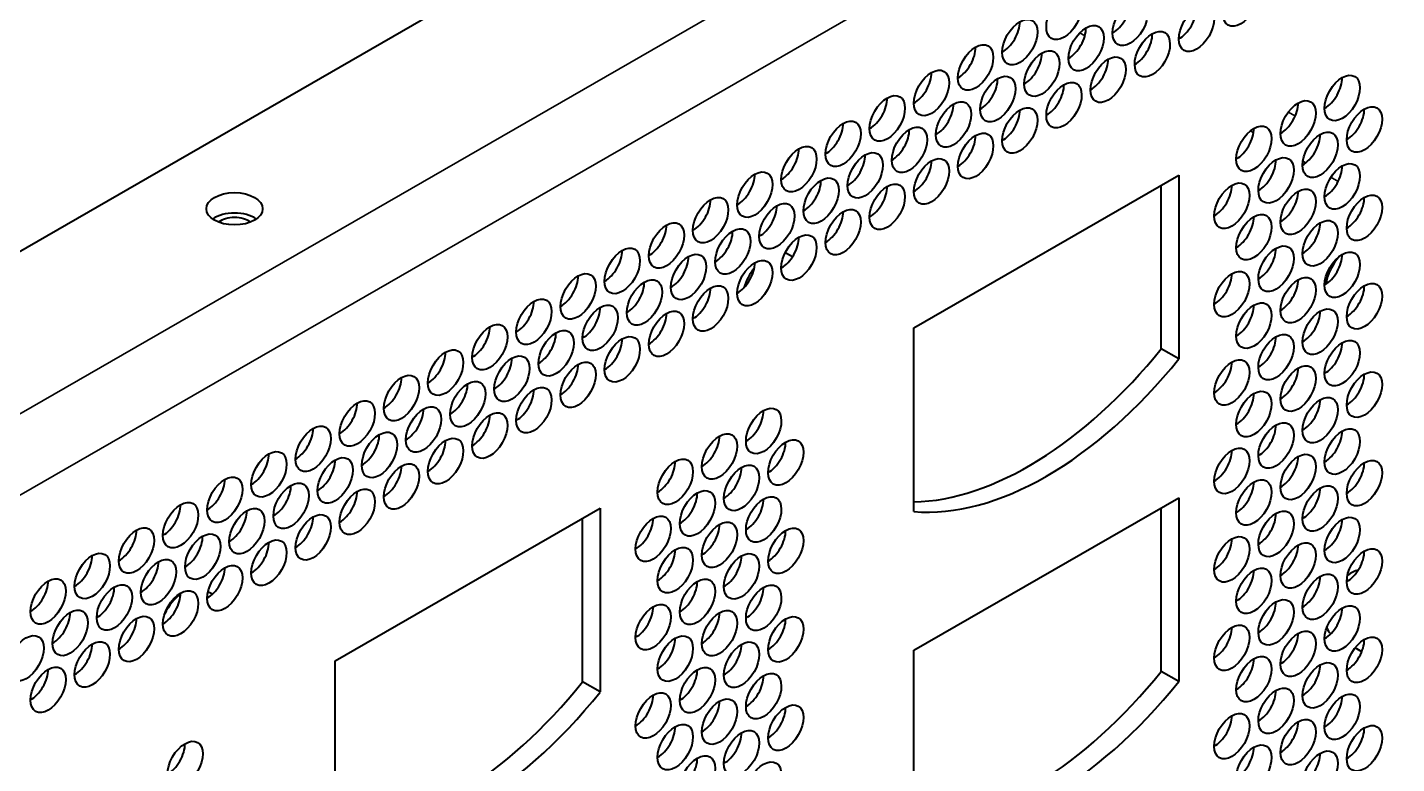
# Model space of a CAD drawing. Header units: millimetres. Extents: x 0 to 2378, y 0 to 1682.
# Drawn here: x 2077.6 to 2150.6, y 1287.5 to 1326.8 of the extents above; entities that cross this region are included whole.
import ezdxf

# ---------------------------------------------------------------- set-up
doc = ezdxf.new("R2010")
doc.units = ezdxf.units.MM
doc.header["$LTSCALE"] = 2
doc.layers.add('가시적인 것(ISO)', color=3, linetype='Continuous', lineweight=40)
doc.layers.add('가시적인 좁은 것(ISO)', color=3, linetype='Continuous', lineweight=35)

msp = doc.modelspace()

# ---------------------------------------------------------------- linework, layer by layer
at = {"layer": '가시적인 것(ISO)'}
for p, q in [((2011.97, 1277.282), (2218.997, 1396.502)), ((2124.865, 1310.724), (2139.007, 1318.868)), ((2138.064, 1309.601), (2138.064, 1318.325)), ((2139.007, 1318.868), (2139.007, 1309.058)), ((2118.388, 1314.505), (2118.068, 1314.689)), ((2147.967, 1311.325), (2147.963, 1311.327)), ((2124.865, 1300.914), (2124.865, 1310.724)), ((2139.007, 1309.058), (2138.064, 1309.601)), ((2124.865, 1293.501), (2139.007, 1301.645)), ((2139.007, 1301.645), (2139.007, 1291.835)), ((2093.988, 1292.943), (2108.13, 1301.087)), ((2108.13, 1301.087), (2108.13, 1291.277)), ((2138.064, 1292.378), (2138.064, 1301.102)), ((2107.187, 1291.82), (2107.187, 1300.544)), ((2087.441, 1296.492), (2087.196, 1296.633)), ((2124.865, 1283.691), (2124.865, 1293.501)), ((2148.766, 1293.423), (2148.409, 1293.629)), ((2093.988, 1283.133), (2093.988, 1292.943)), ((2139.007, 1291.835), (2138.064, 1292.378)), ((2108.13, 1291.277), (2107.187, 1291.82))]:
    msp.add_line(p, q, dxfattribs=at)
for centre, major_axis, ratio in [((2142.306, 1328.039), (0.665, 1.155), 0.578093), ((2132.878, 1327.33), (0.665, 1.155), 0.578093), ((2136.414, 1327.006), (0.665, 1.155), 0.578093), ((2139.949, 1326.682), (0.665, 1.155), 0.578093), ((2130.521, 1325.973), (0.665, 1.155), 0.578093), ((2134.057, 1325.649), (0.665, 1.155), 0.578093), ((2137.592, 1325.325), (0.665, 1.155), 0.578093), ((2128.164, 1324.615), (0.665, 1.155), 0.578093), ((2131.7, 1324.291), (0.665, 1.155), 0.578093), ((2135.235, 1323.967), (0.665, 1.155), 0.578093), ((2125.807, 1323.258), (0.665, 1.155), 0.578093), ((2129.343, 1322.934), (0.665, 1.155), 0.578093), ((2147.728, 1322.991), (0.665, 1.155), 0.578093), ((2123.45, 1321.901), (0.665, 1.155), 0.578093), ((2132.878, 1322.61), (0.665, 1.155), 0.578093), ((2126.986, 1321.577), (0.665, 1.155), 0.578093), ((2130.521, 1321.253), (0.665, 1.155), 0.578093), ((2145.371, 1321.634), (0.665, 1.155), 0.578093), ((2148.906, 1321.31), (0.665, 1.155), 0.578093), ((2121.093, 1320.543), (0.665, 1.155), 0.578093), ((2124.629, 1320.219), (0.665, 1.155), 0.578093), ((2128.164, 1319.895), (0.665, 1.155), 0.578093), ((2143.014, 1320.276), (0.665, 1.155), 0.578093), ((2146.549, 1319.952), (0.665, 1.155), 0.578093), ((2118.736, 1319.186), (0.665, 1.155), 0.578093), ((2122.272, 1318.862), (0.665, 1.155), 0.578093), ((2125.807, 1318.538), (0.665, 1.155), 0.578093), ((2144.192, 1318.595), (0.665, 1.155), 0.578093), ((2147.728, 1318.271), (0.665, 1.155), 0.578093), ((2116.379, 1317.829), (0.665, 1.155), 0.578093), ((2119.915, 1317.505), (0.665, 1.155), 0.578093), ((2123.45, 1317.181), (0.665, 1.155), 0.578093), ((2141.835, 1317.238), (0.665, 1.155), 0.578093), ((2145.371, 1316.914), (0.665, 1.155), 0.578093), ((2088.613, 1317.075), (1.5, 0), 0.575862), ((2114.022, 1316.471), (0.665, 1.155), 0.578093), ((2117.558, 1316.147), (0.665, 1.155), 0.578093), ((2148.906, 1316.59), (0.665, 1.155), 0.578093), ((2121.093, 1315.823), (0.665, 1.155), 0.578093), ((2143.014, 1315.556), (0.665, 1.155), 0.578093), ((2111.665, 1315.114), (0.665, 1.155), 0.578093), ((2115.201, 1314.79), (0.665, 1.155), 0.578093), ((2146.549, 1315.232), (0.665, 1.155), 0.578093), ((2118.736, 1314.466), (0.665, 1.155), 0.578093), ((2144.192, 1313.875), (0.665, 1.155), 0.578093), ((2109.308, 1313.757), (0.665, 1.155), 0.578093), ((2112.844, 1313.433), (0.665, 1.155), 0.578093), ((2147.728, 1313.551), (0.665, 1.155), 0.578093), ((2106.951, 1312.399), (0.665, 1.155), 0.578093), ((2116.379, 1313.109), (0.665, 1.155), 0.578093), ((2141.835, 1312.518), (0.665, 1.155), 0.578093), ((2110.487, 1312.075), (0.665, 1.155), 0.578093), ((2114.022, 1311.751), (0.665, 1.155), 0.578093), ((2145.371, 1312.194), (0.665, 1.155), 0.578093), ((2148.906, 1311.87), (0.665, 1.155), 0.578093), ((2104.594, 1311.042), (0.665, 1.155), 0.578093), ((2108.13, 1310.718), (0.665, 1.155), 0.578093), ((2111.665, 1310.394), (0.665, 1.155), 0.578093), ((2143.014, 1310.836), (0.665, 1.155), 0.578093), ((2146.549, 1310.512), (0.665, 1.155), 0.578093), ((2102.237, 1309.685), (0.665, 1.155), 0.578093), ((2105.773, 1309.361), (0.665, 1.155), 0.578093), ((2109.308, 1309.037), (0.665, 1.155), 0.578093), ((2144.192, 1309.155), (0.665, 1.155), 0.578093), ((2147.728, 1308.831), (0.665, 1.155), 0.578093), ((2099.88, 1308.327), (0.665, 1.155), 0.578093), ((2103.416, 1308.003), (0.665, 1.155), 0.578093), ((2106.951, 1307.679), (0.665, 1.155), 0.578093), ((2141.835, 1307.798), (0.665, 1.155), 0.578093), ((2145.371, 1307.474), (0.665, 1.155), 0.578093), ((2097.523, 1306.97), (0.665, 1.155), 0.578093), ((2101.059, 1306.646), (0.665, 1.155), 0.578093), ((2148.906, 1307.15), (0.665, 1.155), 0.578093), ((2104.594, 1306.322), (0.665, 1.155), 0.578093), ((2143.014, 1306.116), (0.665, 1.155), 0.578093), ((2095.166, 1305.613), (0.665, 1.155), 0.578093), ((2098.702, 1305.289), (0.665, 1.155), 0.578093), ((2116.851, 1305.21), (0.665, 1.155), 0.578093), ((2146.549, 1305.792), (0.665, 1.155), 0.578093), ((2102.237, 1304.965), (0.665, 1.155), 0.578093), ((2144.192, 1304.435), (0.665, 1.155), 0.578093), ((2092.809, 1304.255), (0.665, 1.155), 0.578093), ((2096.345, 1303.931), (0.665, 1.155), 0.578093), ((2114.494, 1303.853), (0.665, 1.155), 0.578093), ((2147.728, 1304.111), (0.665, 1.155), 0.578093), ((2090.452, 1302.898), (0.665, 1.155), 0.578093), ((2099.88, 1303.607), (0.665, 1.155), 0.578093), ((2118.029, 1303.529), (0.665, 1.155), 0.578093), ((2141.835, 1303.078), (0.665, 1.155), 0.578093), ((2093.988, 1302.574), (0.665, 1.155), 0.578093), ((2097.523, 1302.25), (0.665, 1.155), 0.578093), ((2112.137, 1302.495), (0.665, 1.155), 0.578093), ((2115.672, 1302.171), (0.665, 1.155), 0.578093), ((2145.371, 1302.754), (0.665, 1.155), 0.578093), ((2148.906, 1302.43), (0.665, 1.155), 0.578093), ((2088.095, 1301.541), (0.665, 1.155), 0.578093), ((2091.63, 1301.217), (0.665, 1.155), 0.578093), ((2095.166, 1300.893), (0.665, 1.155), 0.578093), ((2113.315, 1300.814), (0.665, 1.155), 0.578093), ((2143.014, 1301.396), (0.665, 1.155), 0.578093), ((2146.549, 1301.072), (0.665, 1.155), 0.578093), ((2085.738, 1300.184), (0.665, 1.155), 0.578093), ((2116.851, 1300.49), (0.665, 1.155), 0.578093), ((2089.273, 1299.86), (0.665, 1.155), 0.578093), ((2092.809, 1299.535), (0.665, 1.155), 0.578093), ((2110.958, 1299.457), (0.665, 1.155), 0.578093), ((2144.192, 1299.715), (0.665, 1.155), 0.578093), ((2147.728, 1299.391), (0.665, 1.155), 0.578093), ((2083.381, 1298.826), (0.665, 1.155), 0.578093), ((2114.494, 1299.133), (0.665, 1.155), 0.578093), ((2118.029, 1298.809), (0.665, 1.155), 0.578093), ((2086.916, 1298.502), (0.665, 1.155), 0.578093), ((2090.452, 1298.178), (0.665, 1.155), 0.578093), ((2141.835, 1298.358), (0.665, 1.155), 0.578093), ((2145.371, 1298.034), (0.665, 1.155), 0.578093), ((2081.024, 1297.469), (0.665, 1.155), 0.578093), ((2084.559, 1297.145), (0.665, 1.155), 0.578093), ((2112.137, 1297.776), (0.665, 1.155), 0.578093), ((2115.672, 1297.452), (0.665, 1.155), 0.578093), ((2148.906, 1297.71), (0.665, 1.155), 0.578093), ((2088.095, 1296.821), (0.665, 1.155), 0.578093), ((2143.014, 1296.677), (0.665, 1.155), 0.578093), ((2146.549, 1296.353), (0.665, 1.155), 0.578093), ((2078.667, 1296.112), (0.665, 1.155), 0.578093), ((2082.202, 1295.788), (0.665, 1.155), 0.578093), ((2113.315, 1296.094), (0.665, 1.155), 0.578093), ((2116.851, 1295.77), (0.665, 1.155), 0.578093), ((2085.738, 1295.464), (0.665, 1.155), 0.578093), ((2144.192, 1294.995), (0.665, 1.155), 0.578093), ((2079.845, 1294.43), (0.665, 1.155), 0.578093), ((2110.958, 1294.737), (0.665, 1.155), 0.578093), ((2114.494, 1294.413), (0.665, 1.155), 0.578093), ((2147.728, 1294.671), (0.665, 1.155), 0.578093), ((2083.381, 1294.106), (0.665, 1.155), 0.578093), ((2118.029, 1294.089), (0.665, 1.155), 0.578093), ((2141.835, 1293.638), (0.665, 1.155), 0.578093), ((2077.488, 1293.073), (0.665, 1.155), 0.578093), ((2081.024, 1292.749), (0.665, 1.155), 0.578093), ((2112.137, 1293.056), (0.665, 1.155), 0.578093), ((2115.672, 1292.732), (0.665, 1.155), 0.578093), ((2145.371, 1293.314), (0.665, 1.155), 0.578093), ((2148.906, 1292.99), (0.665, 1.155), 0.578093), ((2143.014, 1291.957), (0.665, 1.155), 0.578093), ((2078.667, 1291.392), (0.665, 1.155), 0.578093), ((2113.315, 1291.374), (0.665, 1.155), 0.578093), ((2146.549, 1291.633), (0.665, 1.155), 0.578093), ((2116.851, 1291.05), (0.665, 1.155), 0.578093), ((2110.958, 1290.017), (0.665, 1.155), 0.578093), ((2144.192, 1290.275), (0.665, 1.155), 0.578093), ((2147.728, 1289.951), (0.665, 1.155), 0.578093), ((2114.494, 1289.693), (0.665, 1.155), 0.578093), ((2118.029, 1289.369), (0.665, 1.155), 0.578093), ((2112.137, 1288.336), (0.665, 1.155), 0.578093), ((2141.835, 1288.918), (0.665, 1.155), 0.578093), ((2145.371, 1288.594), (0.665, 1.155), 0.578093), ((2115.672, 1288.012), (0.665, 1.155), 0.578093), ((2148.906, 1288.27), (0.665, 1.155), 0.578093), ((2085.974, 1287.429), (0.665, 1.155), 0.578093), ((2143.014, 1287.237), (0.665, 1.155), 0.578093), ((2146.549, 1286.913), (0.665, 1.155), 0.578093), ((2113.315, 1286.654), (0.665, 1.155), 0.578093), ((2116.851, 1286.33), (0.665, 1.155), 0.578093)]:
    msp.add_ellipse(centre, major_axis=major_axis, ratio=ratio, dxfattribs=at)
for centre, major_axis, ratio, start_param, end_param in [((2135.471, 1327.549), (0.665, 1.155), 0.578093, 3.925065, 5.499713), ((2139.007, 1327.225), (0.665, 1.155), 0.578093, 3.925065, 5.499713), ((2129.579, 1326.515), (0.665, 1.155), 0.578093, 3.925065, 5.499713), ((2133.114, 1326.191), (0.665, 1.155), 0.578093, 3.925065, 5.499713), ((2136.65, 1325.867), (0.665, 1.155), 0.578093, 3.925065, 5.499713), ((2127.222, 1325.158), (0.665, 1.155), 0.578093, 3.925065, 5.499713), ((2130.757, 1324.834), (0.665, 1.155), 0.578093, 3.925065, 5.499713), ((2134.293, 1324.51), (0.665, 1.155), 0.578093, 3.925065, 5.499713), ((2124.865, 1323.801), (0.665, 1.155), 0.578093, 3.925065, 5.499713), ((2128.4, 1323.477), (0.665, 1.155), 0.578093, 3.925065, 5.499713), ((2146.785, 1323.534), (0.665, 1.155), 0.578093, 3.925065, 5.499713), ((2131.936, 1323.153), (0.665, 1.155), 0.578093, 3.925065, 5.499713), ((2122.507, 1322.444), (0.665, 1.155), 0.578093, 3.925065, 5.499713), ((2126.043, 1322.12), (0.665, 1.155), 0.578093, 3.925065, 5.499713), ((2144.428, 1322.177), (0.665, 1.155), 0.578093, 3.925065, 5.499713), ((2129.579, 1321.796), (0.665, 1.155), 0.578093, 3.925065, 5.499713), ((2147.963, 1321.853), (0.665, 1.155), 0.578093, 3.925065, 5.499713), ((2120.15, 1321.086), (0.665, 1.155), 0.578093, 3.925065, 5.499713), ((2123.686, 1320.762), (0.665, 1.155), 0.578093, 3.925065, 5.499713), ((2142.071, 1320.819), (0.665, 1.155), 0.578093, 3.925065, 5.499713), ((2127.222, 1320.438), (0.665, 1.155), 0.578093, 3.925065, 5.499713), ((2145.606, 1320.495), (0.665, 1.155), 0.578093, 3.925065, 5.499713), ((2117.793, 1319.729), (0.665, 1.155), 0.578093, 3.925065, 5.499713), ((2121.329, 1319.405), (0.665, 1.155), 0.578093, 3.925065, 5.499713), ((2124.865, 1319.081), (0.665, 1.155), 0.578093, 3.925065, 5.499713), ((2143.249, 1319.138), (0.665, 1.155), 0.578093, 3.925065, 5.499713), ((2115.436, 1318.372), (0.665, 1.155), 0.578093, 3.925065, 5.499713), ((2146.785, 1318.814), (0.665, 1.155), 0.578093, 3.925065, 5.499713), ((2118.972, 1318.048), (0.665, 1.155), 0.578093, 3.925065, 5.499713), ((2122.507, 1317.724), (0.665, 1.155), 0.578093, 3.925065, 5.499713), ((2140.892, 1317.781), (0.665, 1.155), 0.578093, 3.925065, 5.499713), ((2113.079, 1317.014), (0.665, 1.155), 0.578093, 3.925065, 5.499713), ((2144.428, 1317.457), (0.665, 1.155), 0.578093, 3.925065, 5.499713), ((2147.963, 1317.133), (0.665, 1.155), 0.578093, 3.925065, 5.499713), ((2088.613, 1315.985), (-1.5, 0), 0.575862, 3.824402, 5.600376), ((2116.615, 1316.69), (0.665, 1.155), 0.578093, 3.925065, 5.499713), ((2120.15, 1316.366), (0.665, 1.155), 0.578093, 3.925065, 5.499713), ((2088.613, 1315.985), (1.081, 0), 0.575862, 0.657711, 2.483882), ((2110.722, 1315.657), (0.665, 1.155), 0.578093, 3.925065, 5.499713), ((2142.071, 1316.099), (0.665, 1.155), 0.578093, 3.925065, 5.499713), ((2145.606, 1315.775), (0.665, 1.155), 0.578093, 3.925065, 5.499713), ((2114.258, 1315.333), (0.665, 1.155), 0.578093, 3.925065, 5.499713), ((2117.793, 1315.009), (0.665, 1.155), 0.578093, 3.925065, 5.499713), ((2108.365, 1314.3), (0.665, 1.155), 0.578093, 3.925065, 5.499713), ((2111.901, 1313.976), (0.665, 1.155), 0.578093, 3.925065, 5.499713), ((2117.086, 1312.985), (0.981, 1.704), 0.578093, 0, 0.066635), ((2143.249, 1314.418), (0.665, 1.155), 0.578093, 3.925065, 5.499713), ((2146.785, 1314.094), (0.665, 1.155), 0.578093, 3.925065, 5.499713), ((2148.199, 1313.46), (-0.981, -1.704), 0.578093, 4.388111, 5.269892), ((2115.436, 1313.652), (0.665, 1.155), 0.578093, 3.925065, 5.499713), ((2117.086, 1312.985), (-0.981, -1.704), 0.578093, 4.479633, 5.105736), ((2106.008, 1312.942), (0.665, 1.155), 0.578093, 3.925065, 5.499713), ((2109.544, 1312.618), (0.665, 1.155), 0.578093, 3.925065, 5.499713), ((2140.892, 1313.061), (0.665, 1.155), 0.578093, 3.925065, 5.499713), ((2144.428, 1312.737), (0.665, 1.155), 0.578093, 3.925065, 5.499713), ((2113.079, 1312.294), (0.665, 1.155), 0.578093, 3.925065, 5.499713), ((2147.963, 1312.413), (0.665, 1.155), 0.578093, 3.925065, 5.499713), ((2103.651, 1311.585), (0.665, 1.155), 0.578093, 3.925065, 5.499713), ((2107.187, 1311.261), (0.665, 1.155), 0.578093, 3.925065, 5.499713), ((2142.071, 1311.379), (0.665, 1.155), 0.578093, 3.925065, 5.499713), ((2145.606, 1311.055), (0.665, 1.155), 0.578093, 3.925065, 5.499713), ((2110.722, 1310.937), (0.665, 1.155), 0.578093, 3.925065, 5.499713), ((2101.294, 1310.228), (0.665, 1.155), 0.578093, 3.925065, 5.499713), ((2104.83, 1309.904), (0.665, 1.155), 0.578093, 3.925065, 5.499713), ((2108.365, 1309.58), (0.665, 1.155), 0.578093, 3.925065, 5.499713), ((2143.249, 1309.698), (0.665, 1.155), 0.578093, 3.925065, 5.499713), ((2098.937, 1308.87), (0.665, 1.155), 0.578093, 3.925065, 5.499713), ((2130.993, 1319.689), (-9.981, -17.332), 0.578093, 0.335276, 1.307063), ((2146.785, 1309.374), (0.665, 1.155), 0.578093, 3.925065, 5.499713), ((2102.473, 1308.546), (0.665, 1.155), 0.578093, 3.925065, 5.499713), ((2106.008, 1308.222), (0.665, 1.155), 0.578093, 3.925065, 5.499713), ((2131.936, 1319.146), (-9.981, -17.332), 0.578093, 0.259866, 1.307063), ((2140.892, 1308.341), (0.665, 1.155), 0.578093, 3.925065, 5.499713), ((2096.58, 1307.513), (0.665, 1.155), 0.578093, 3.925065, 5.499713), ((2144.428, 1308.017), (0.665, 1.155), 0.578093, 3.925065, 5.499713), ((2147.963, 1307.693), (0.665, 1.155), 0.578093, 3.925065, 5.499713), ((2100.116, 1307.189), (0.665, 1.155), 0.578093, 3.925065, 5.499713), ((2103.651, 1306.865), (0.665, 1.155), 0.578093, 3.925065, 5.499713), ((2142.071, 1306.659), (0.665, 1.155), 0.578093, 3.925065, 5.499713), ((2094.223, 1306.156), (0.665, 1.155), 0.578093, 3.925065, 5.499713), ((2145.606, 1306.335), (0.665, 1.155), 0.578093, 3.925065, 5.499713), ((2097.759, 1305.832), (0.665, 1.155), 0.578093, 3.925065, 5.499713), ((2101.294, 1305.508), (0.665, 1.155), 0.578093, 3.925065, 5.499713), ((2115.908, 1305.753), (0.665, 1.155), 0.578093, 3.925065, 5.499713), ((2091.866, 1304.798), (0.665, 1.155), 0.578093, 3.925065, 5.499713), ((2095.402, 1304.474), (0.665, 1.155), 0.578093, 3.925065, 5.499713), ((2143.249, 1304.978), (0.665, 1.155), 0.578093, 3.925065, 5.499713), ((2146.785, 1304.654), (0.665, 1.155), 0.578093, 3.925065, 5.499713), ((2098.937, 1304.15), (0.665, 1.155), 0.578093, 3.925065, 5.499713), ((2113.551, 1304.396), (0.665, 1.155), 0.578093, 3.925065, 5.499713), ((2117.086, 1304.072), (0.665, 1.155), 0.578093, 3.925065, 5.499713), ((2089.509, 1303.441), (0.665, 1.155), 0.578093, 3.925065, 5.499713), ((2093.045, 1303.117), (0.665, 1.155), 0.578093, 3.925065, 5.499713), ((2111.194, 1303.038), (0.665, 1.155), 0.578093, 3.925065, 5.499713), ((2140.892, 1303.621), (0.665, 1.155), 0.578093, 3.925065, 5.499713), ((2144.428, 1303.297), (0.665, 1.155), 0.578093, 3.925065, 5.499713), ((2096.58, 1302.793), (0.665, 1.155), 0.578093, 3.925065, 5.499713), ((2114.729, 1302.714), (0.665, 1.155), 0.578093, 3.925065, 5.499713), ((2147.963, 1302.973), (0.665, 1.155), 0.578093, 3.925065, 5.499713), ((2087.152, 1302.084), (0.665, 1.155), 0.578093, 3.925065, 5.499713), ((2090.688, 1301.76), (0.665, 1.155), 0.578093, 3.925065, 5.499713), ((2142.071, 1301.939), (0.665, 1.155), 0.578093, 3.925065, 5.499713), ((2145.606, 1301.615), (0.665, 1.155), 0.578093, 3.925065, 5.499713), ((2094.223, 1301.436), (0.665, 1.155), 0.578093, 3.925065, 5.499713), ((2112.372, 1301.357), (0.665, 1.155), 0.578093, 3.925065, 5.499713), ((2115.908, 1301.033), (0.665, 1.155), 0.578093, 3.925065, 5.499713), ((2084.795, 1300.726), (0.665, 1.155), 0.578093, 3.925065, 5.499713), ((2088.331, 1300.402), (0.665, 1.155), 0.578093, 3.925065, 5.499713), ((2091.866, 1300.078), (0.665, 1.155), 0.578093, 3.925065, 5.499713), ((2143.249, 1300.258), (0.665, 1.155), 0.578093, 3.925065, 5.499713), ((2082.438, 1299.369), (0.665, 1.155), 0.578093, 3.925065, 5.499713), ((2110.015, 1300), (0.665, 1.155), 0.578093, 3.925065, 5.499713), ((2113.551, 1299.676), (0.665, 1.155), 0.578093, 3.925065, 5.499713), ((2117.086, 1299.352), (0.665, 1.155), 0.578093, 3.925065, 5.499713), ((2146.785, 1299.934), (0.665, 1.155), 0.578093, 3.925065, 5.499713), ((2085.974, 1299.045), (0.665, 1.155), 0.578093, 3.925065, 5.499713), ((2089.509, 1298.721), (0.665, 1.155), 0.578093, 3.925065, 5.499713), ((2140.892, 1298.901), (0.665, 1.155), 0.578093, 3.925065, 5.499713), ((2080.081, 1298.012), (0.665, 1.155), 0.578093, 3.925065, 5.499713), ((2111.194, 1298.318), (0.665, 1.155), 0.578093, 3.925065, 5.499713), ((2114.729, 1297.994), (0.665, 1.155), 0.578093, 3.925065, 5.499713), ((2144.428, 1298.577), (0.665, 1.155), 0.578093, 3.925065, 5.499713), ((2147.963, 1298.253), (0.665, 1.155), 0.578093, 3.925065, 5.499713), ((2083.617, 1297.688), (0.665, 1.155), 0.578093, 3.925065, 5.499713), ((2087.152, 1297.364), (0.665, 1.155), 0.578093, 3.925065, 5.499713), ((2142.071, 1297.219), (0.665, 1.155), 0.578093, 3.925065, 5.499713), ((2148.199, 1296.019), (-0.981, -1.704), 0.578093, 3.646646, 4.067369), ((2077.724, 1296.654), (0.665, 1.155), 0.578093, 3.925065, 5.499713), ((2112.372, 1296.637), (0.665, 1.155), 0.578093, 3.925065, 5.499713), ((2145.606, 1296.895), (0.665, 1.155), 0.578093, 3.925065, 5.499713), ((2081.26, 1296.33), (0.665, 1.155), 0.578093, 3.925065, 5.499713), ((2084.795, 1296.006), (0.665, 1.155), 0.578093, 3.925065, 5.499713), ((2085.974, 1295.068), (-0.981, -1.704), 0.578093, 4.095679, 4.818668), ((2115.908, 1296.313), (0.665, 1.155), 0.578093, 3.925065, 5.499713), ((2078.903, 1294.973), (0.665, 1.155), 0.578093, 3.925065, 5.499713), ((2110.015, 1295.28), (0.665, 1.155), 0.578093, 3.925065, 5.499713), ((2113.551, 1294.956), (0.665, 1.155), 0.578093, 3.925065, 5.499713), ((2143.249, 1295.538), (0.665, 1.155), 0.578093, 3.925065, 5.499713), ((2146.785, 1295.214), (0.665, 1.155), 0.578093, 3.925065, 5.499713), ((2082.438, 1294.649), (0.665, 1.155), 0.578093, 3.925065, 5.499713), ((2117.086, 1294.632), (0.665, 1.155), 0.578093, 3.925065, 5.499713), ((2111.194, 1293.598), (0.665, 1.155), 0.578093, 3.925065, 5.499713), ((2140.892, 1294.181), (0.665, 1.155), 0.578093, 3.925065, 5.499713), ((2144.428, 1293.857), (0.665, 1.155), 0.578093, 3.925065, 5.499713), ((2148.199, 1296.019), (-0.981, -1.704), 0.578093, 5.853246, 6.175595), ((2147.963, 1293.533), (0.665, 1.155), 0.578093, 3.925065, 5.499713), ((2080.081, 1293.292), (0.665, 1.155), 0.578093, 3.925065, 5.499713), ((2114.729, 1293.274), (0.665, 1.155), 0.578093, 3.925065, 5.499713), ((2142.071, 1292.499), (0.665, 1.155), 0.578093, 3.925065, 5.499713), ((2145.606, 1292.175), (0.665, 1.155), 0.578093, 3.925065, 5.499713), ((2077.724, 1291.935), (0.665, 1.155), 0.578093, 3.925065, 5.499713), ((2112.372, 1291.917), (0.665, 1.155), 0.578093, 3.925065, 5.499713), ((2115.908, 1291.593), (0.665, 1.155), 0.578093, 3.925065, 5.499713), ((2130.993, 1302.466), (-9.981, -17.332), 0.578093, 0.335276, 1.307063), ((2100.116, 1301.908), (-9.981, -17.332), 0.578093, 0.335276, 1.307063), ((2101.059, 1301.365), (-9.981, -17.332), 0.578093, 0.259866, 1.307063), ((2110.015, 1290.56), (0.665, 1.155), 0.578093, 3.925065, 5.499713), ((2131.936, 1301.923), (-9.981, -17.332), 0.578093, 0.259866, 1.307063), ((2143.249, 1290.818), (0.665, 1.155), 0.578093, 3.925065, 5.499713), ((2113.551, 1290.236), (0.665, 1.155), 0.578093, 3.925065, 5.499713), ((2117.086, 1289.912), (0.665, 1.155), 0.578093, 3.925065, 5.499713), ((2146.785, 1290.494), (0.665, 1.155), 0.578093, 3.925065, 5.499713), ((2140.892, 1289.461), (0.665, 1.155), 0.578093, 3.925065, 5.499713), ((2144.428, 1289.137), (0.665, 1.155), 0.578093, 3.925065, 5.499713), ((2111.194, 1288.879), (0.665, 1.155), 0.578093, 3.925065, 5.499713), ((2114.729, 1288.554), (0.665, 1.155), 0.578093, 3.925065, 5.499713), ((2147.963, 1288.813), (0.665, 1.155), 0.578093, 3.925065, 5.499713), ((2085.031, 1287.972), (0.665, 1.155), 0.578093, 3.925065, 5.499713), ((2142.071, 1287.779), (0.665, 1.155), 0.578093, 3.925065, 5.499713), ((2112.372, 1287.197), (0.665, 1.155), 0.578093, 3.925065, 5.499713), ((2145.606, 1287.455), (0.665, 1.155), 0.578093, 3.925065, 5.499713)]:
    msp.add_ellipse(centre, major_axis=major_axis, ratio=ratio, start_param=start_param, end_param=end_param, dxfattribs=at)
at = {"layer": '가시적인 좁은 것(ISO)'}
for p, q in [((2019.788, 1273.098), (2226.264, 1391.999)), ((2228.149, 1388.733), (2021.674, 1269.832)), ((2133.996, 1326.315), (2133.721, 1326.474)), ((2136.658, 1324.782), (2136.65, 1324.787)), ((2144.849, 1322.242), (2145.215, 1322.031)), ((2142.995, 1321.134), (2142.822, 1321.233)), ((2145.784, 1319.527), (2145.623, 1319.62)), ((2147.509, 1318.534), (2147.122, 1318.757))]:
    msp.add_line(p, q, dxfattribs=at)

doc.saveas('drawing.dxf')
